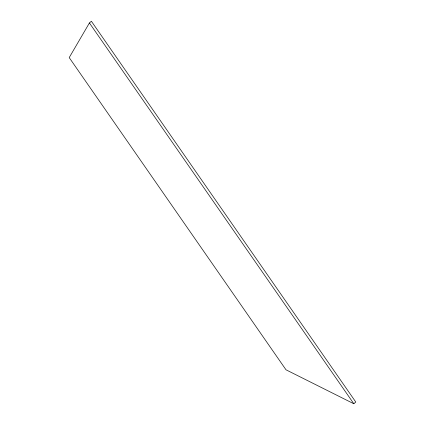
<?xml version="1.0" encoding="UTF-8"?>
<svg xmlns="http://www.w3.org/2000/svg" width="425" height="425" viewBox="0 0 425 425"><rect width="100%" height="100%" fill="white"/><g stroke="black" fill="none" stroke-linecap="round" stroke-linejoin="round"><path stroke-width="0.64" d="M89.415 22.966L69.211 57.593L285.998 369.793L353.823 403.75L355.789 402.034L91.38 21.25L89.415 22.966L353.823 403.75"/></g></svg>
